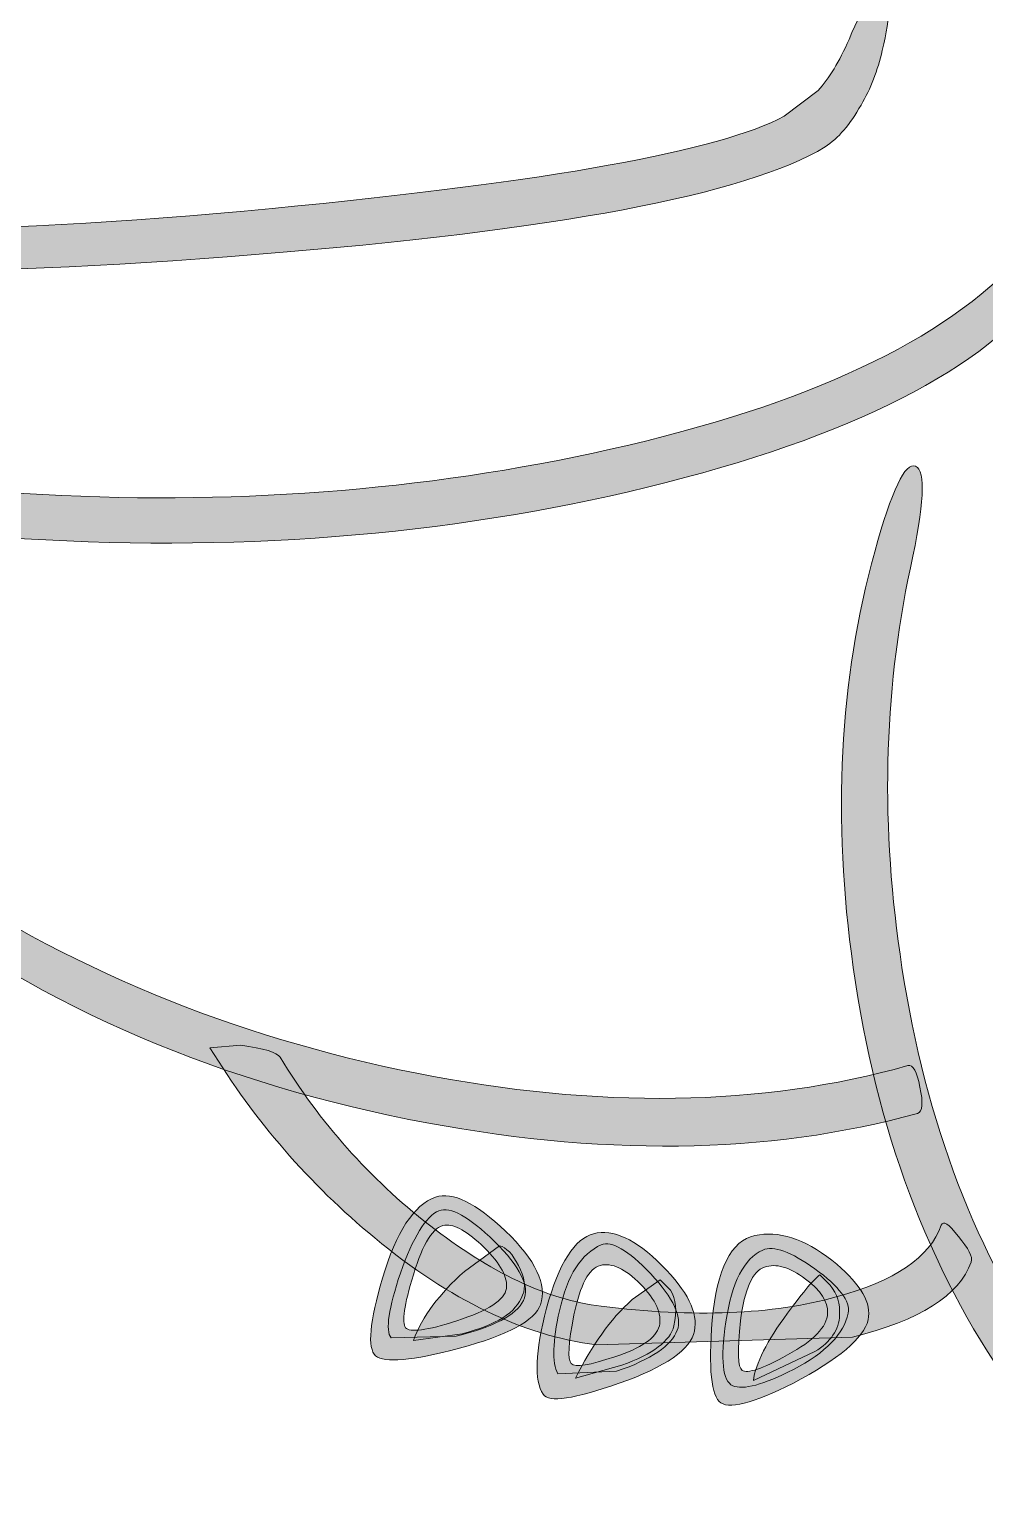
# Model space of a CAD drawing. Header units: millimetres. Extents: x 225 to 484, y 87 to 341.
# Drawn here: x 298.2 to 363.3, y 92.5 to 192.8 of the extents above; entities that cross this region are included whole.
import ezdxf

# ---------------------------------------------------------------- set-up
doc = ezdxf.new("R2010")
doc.units = ezdxf.units.MM
doc.header["$MEASUREMENT"] = 0
doc.layers.add('Layer 1', color=7, linetype='Continuous', lineweight=0)

msp = doc.modelspace()

# ---------------------------------------------------------------- hatches: boundary and pattern name
at = {"layer": 'Layer 1', "true_color": 0x0d131a, "transparency": 33554687}
h = msp.add_hatch(color=168, dxfattribs=at)
h.dxf.hatch_style = 2
edge = h.paths.add_edge_path()
edge.add_spline(control_points=[(246.32, 266.51), (249.34, 270.9), (251.17, 272.84), (251.79, 272.34), (252.45, 271.83), (251.27, 269.27), (248.24, 264.65), (240.9, 253.5), (235.56, 240.96), (232.22, 227.02), (229.23, 214.56), (228.55, 204.65), (230.18, 197.32), (231.74, 190.25), (239.62, 182.75), (253.83, 174.83), (268.62, 166.6), (283.28, 162.04), (297.81, 161.15), (311.71, 160.29), (325.04, 161.3), (337.82, 164.17), (351.26, 167.2), (360.59, 171.59), (365.84, 177.34), (367.62, 179.28), (368.77, 180.04), (369.27, 179.61), (369.74, 179.18), (369.33, 178), (368.05, 176.06), (364.09, 170.12), (355.27, 165.4), (341.61, 161.9), (327.94, 158.41), (313.36, 157.13), (297.86, 158.06), (283.38, 158.95), (268.37, 163.55), (252.84, 171.86), (237.19, 180.21), (228.49, 188.37), (226.75, 196.33), (225.15, 203.51), (225.93, 213.66), (229.08, 226.79), (232.69, 241.85), (238.43, 255.1), (246.32, 266.51), (246.32, 266.51), (246.32, 266.51), (246.32, 266.51)], knot_values=[0, 0, 0, 0, 1, 1, 1, 2, 2, 2, 3, 3, 3, 4, 4, 4, 5, 5, 5, 6, 6, 6, 7, 7, 7, 8, 8, 8, 9, 9, 9, 10, 10, 10, 11, 11, 11, 12, 12, 12, 13, 13, 13, 14, 14, 14, 15, 15, 15, 16, 16, 16, 17, 17, 17, 17], degree=3, periodic=0)
h = msp.add_hatch(color=168, dxfattribs=at)
h.dxf.hatch_style = 2
edge = h.paths.add_edge_path()
edge.add_spline(control_points=[(233.27, 199.06), (233.23, 201.2), (233.46, 202.36), (233.97, 202.56), (234.47, 202.71), (234.86, 201.63), (235.13, 199.3), (235.29, 198.01), (235.64, 196.93), (236.18, 196.03), (236.69, 195.18), (237.48, 194.35), (238.57, 193.53), (241.52, 191.39), (245.97, 189.03), (251.91, 186.42), (258.31, 183.63), (263.85, 181.74), (268.51, 180.77), (278.88, 178.68), (294.29, 178.62), (314.75, 180.6), (333.67, 182.42), (345.29, 184.52), (349.64, 186.89), (349.64, 186.89), (351.97, 188.64), (351.97, 188.64), (352.71, 189.45), (353.41, 190.62), (354.07, 192.13), (355.16, 194.69), (355.95, 195.82), (356.46, 195.51), (356.96, 195.2), (356.92, 193.82), (356.34, 191.37), (356.03, 190.02), (355.55, 188.77), (354.89, 187.65), (354.15, 186.33), (353.33, 185.38), (352.44, 184.79), (347.04, 181.53), (334.09, 179.09), (313.59, 177.45), (293.09, 175.78), (277.89, 175.96), (267.98, 177.98), (262.55, 179.07), (256.12, 181.38), (248.7, 184.91), (241.52, 188.33), (236.98, 191.16), (235.07, 193.41), (235.07, 193.41), (233.91, 195.34), (233.91, 195.34), (233.52, 196.31), (233.31, 197.55), (233.27, 199.06), (233.27, 199.06), (233.27, 199.06), (233.27, 199.06)], knot_values=[0, 0, 0, 0, 1, 1, 1, 2, 2, 2, 3, 3, 3, 4, 4, 4, 5, 5, 5, 6, 6, 6, 7, 7, 7, 8, 8, 8, 9, 9, 9, 10, 10, 10, 11, 11, 11, 12, 12, 12, 13, 13, 13, 14, 14, 14, 15, 15, 15, 16, 16, 16, 17, 17, 17, 18, 18, 18, 19, 19, 19, 20, 20, 20, 21, 21, 21, 21], degree=3, periodic=0)
h = msp.add_hatch(color=168, dxfattribs=at)
h.dxf.hatch_style = 2
edge = h.paths.add_edge_path()
edge.add_spline(control_points=[(404.05, 169.3), (401.6, 173.53), (400.82, 175.71), (401.72, 175.82), (402.57, 175.98), (404.12, 174.21), (406.38, 170.52), (412.78, 160.08), (415.46, 146.39), (414.41, 129.46), (413.99, 122), (412.76, 115.4), (410.74, 109.66), (408.65, 103.64), (405.99, 99.44), (402.76, 97.08), (398.3, 93.81), (391.66, 92.51), (382.84, 93.17), (373.84, 93.87), (367.89, 96.26), (365.02, 100.34), (359.47, 108.26), (355.91, 117.75), (354.36, 128.82), (352.92, 138.99), (353.41, 148.45), (355.82, 157.18), (356.98, 161.38), (357.91, 163.32), (358.61, 163.01), (359.31, 162.7), (359.2, 160.39), (358.26, 156.08), (356.4, 147.46), (356.21, 138.37), (357.68, 128.82), (359.31, 118.22), (362.77, 109.17), (368.05, 101.68), (370.38, 98.38), (375.16, 96.4), (382.38, 95.74), (389.87, 95.08), (395.85, 96.38), (400.32, 99.64), (406.88, 104.45), (410.41, 115.27), (410.92, 132.08), (411.38, 148.23), (409.09, 160.64), (404.05, 169.3), (404.05, 169.3), (404.05, 169.3), (404.05, 169.3)], knot_values=[0, 0, 0, 0, 1, 1, 1, 2, 2, 2, 3, 3, 3, 4, 4, 4, 5, 5, 5, 6, 6, 6, 7, 7, 7, 8, 8, 8, 9, 9, 9, 10, 10, 10, 11, 11, 11, 12, 12, 12, 13, 13, 13, 14, 14, 14, 15, 15, 15, 16, 16, 16, 17, 17, 17, 18, 18, 18, 18], degree=3, periodic=0)
h = msp.add_hatch(color=168, dxfattribs=at)
h.dxf.hatch_style = 2
edge = h.paths.add_edge_path()
edge.add_spline(control_points=[(288.08, 134.47), (284.97, 136.92), (283.61, 138.39), (284, 138.9), (284.43, 139.44), (286.58, 138.39), (290.47, 135.75), (300.68, 128.8), (312.06, 124.08), (324.6, 121.6), (336.95, 119.15), (348.11, 119.32), (358.09, 122.12), (358.44, 122.2), (358.71, 121.71), (358.9, 120.66), (359.14, 119.58), (359.08, 118.98), (358.73, 118.86), (348.56, 116.02), (337, 115.89), (324.07, 118.45), (310.13, 121.25), (298.14, 126.59), (288.08, 134.47), (288.08, 134.47), (288.08, 134.47), (288.08, 134.47)], knot_values=[0, 0, 0, 0, 1, 1, 1, 2, 2, 2, 3, 3, 3, 4, 4, 4, 5, 5, 5, 6, 6, 6, 7, 7, 7, 8, 8, 8, 9, 9, 9, 9], degree=3, periodic=0)
h = msp.add_hatch(color=168, dxfattribs=at)
h.dxf.hatch_style = 2
edge = h.paths.add_edge_path()
edge.add_spline(control_points=[(315.28, 122.7), (318, 118.24), (321.39, 114.41), (325.47, 111.23), (329.59, 108.01), (333.49, 106.16), (337.18, 105.7), (343.51, 104.92), (348.85, 105.13), (353.2, 106.34), (357.2, 107.42), (359.58, 109.05), (360.36, 111.23), (360.48, 111.58), (360.87, 111.33), (361.53, 110.47), (362.22, 109.66), (362.52, 109.07), (362.4, 108.72), (361.58, 106.43), (358.89, 104.72), (354.3, 103.6), (354.3, 103.6), (336.83, 103.07), (336.83, 103.07), (331.9, 103.7), (326.87, 106.12), (321.74, 110.36), (317.28, 114.04), (313.53, 118.37), (310.5, 123.34), (310.5, 123.34), (312.6, 123.52), (312.6, 123.52), (314.19, 123.29), (315.08, 123.01), (315.28, 122.7), (315.28, 122.7), (315.28, 122.7), (315.28, 122.7)], knot_values=[0, 0, 0, 0, 1, 1, 1, 2, 2, 2, 3, 3, 3, 4, 4, 4, 5, 5, 5, 6, 6, 6, 7, 7, 7, 8, 8, 8, 9, 9, 9, 10, 10, 10, 11, 11, 11, 12, 12, 12, 13, 13, 13, 13], degree=3, periodic=0)
h = msp.add_hatch(color=168, dxfattribs=at)
h.dxf.hatch_style = 2
edge = h.paths.add_edge_path()
edge.add_spline(control_points=[(330.71, 106.92), (330.83, 107.66), (330.33, 108.59), (329.2, 109.71), (328.07, 110.8), (327.18, 111.31), (326.52, 111.23), (325.74, 111.15), (325.03, 110.03), (324.37, 107.85), (323.74, 105.79), (323.57, 104.59), (323.84, 104.24), (324.11, 103.89), (325.28, 104.05), (327.34, 104.71), (329.47, 105.4), (330.6, 106.14), (330.71, 106.92), (330.71, 106.92), (330.71, 106.92), (330.71, 106.92)], knot_values=[0, 0, 0, 0, 1, 1, 1, 2, 2, 2, 3, 3, 3, 4, 4, 4, 5, 5, 5, 6, 6, 6, 7, 7, 7, 7], degree=3, periodic=0)
edge = h.paths.add_edge_path()
edge.add_spline(control_points=[(330.66, 110.82), (332.71, 108.84), (333.51, 107.17), (333.04, 105.81), (332.66, 104.72), (330.81, 103.73), (327.51, 102.84), (324.29, 101.99), (322.38, 101.81), (321.8, 102.32), (321.22, 102.86), (321.38, 104.63), (322.27, 107.62), (323.2, 110.76), (324.4, 112.61), (325.88, 113.15), (327.04, 113.54), (328.64, 112.76), (330.66, 110.82), (330.66, 110.82), (330.66, 110.82), (330.66, 110.82)], knot_values=[0, 0, 0, 0, 1, 1, 1, 2, 2, 2, 3, 3, 3, 4, 4, 4, 5, 5, 5, 6, 6, 6, 7, 7, 7, 7], degree=3, periodic=0)
edge.add_line((330.66, 110.82), (330.66, 110.82))
h = msp.add_hatch(color=168, dxfattribs=at)
h.dxf.hatch_style = 2
edge = h.paths.add_edge_path()
edge.add_spline(control_points=[(338.11, 102.26), (339.9, 102.84), (340.91, 103.54), (341.14, 104.36), (341.33, 105.17), (340.91, 106.12), (339.86, 107.21), (338.81, 108.26), (337.9, 108.69), (337.12, 108.49), (336.34, 108.3), (335.74, 107.17), (335.32, 105.11), (334.93, 103.17), (334.87, 102.06), (335.14, 101.79), (335.41, 101.52), (336.4, 101.68), (338.11, 102.26), (338.11, 102.26), (338.11, 102.26), (338.11, 102.26)], knot_values=[0, 0, 0, 0, 1, 1, 1, 2, 2, 2, 3, 3, 3, 4, 4, 4, 5, 5, 5, 6, 6, 6, 7, 7, 7, 7], degree=3, periodic=0)
edge = h.paths.add_edge_path()
edge.add_spline(control_points=[(336.66, 110.65), (337.98, 111), (339.53, 110.28), (341.31, 108.49), (343.06, 106.74), (343.8, 105.25), (343.53, 104.01), (343.3, 102.76), (341.59, 101.58), (338.4, 100.45), (335.33, 99.37), (333.61, 99.11), (333.22, 99.7), (332.6, 100.63), (332.67, 102.59), (333.45, 105.58), (334.31, 108.65), (335.37, 110.34), (336.66, 110.65), (336.66, 110.65), (336.66, 110.65), (336.66, 110.65)], knot_values=[0, 0, 0, 0, 1, 1, 1, 2, 2, 2, 3, 3, 3, 4, 4, 4, 5, 5, 5, 6, 6, 6, 7, 7, 7, 7], degree=3, periodic=0)
edge.add_line((336.66, 110.65), (336.66, 110.65))
h = msp.add_hatch(color=168, dxfattribs=at)
h.dxf.hatch_style = 2
edge = h.paths.add_edge_path()
edge.add_spline(control_points=[(349.88, 102.38), (351.66, 103.35), (352.58, 104.3), (352.61, 105.23), (352.65, 106.01), (352.15, 106.78), (351.1, 107.56), (350.01, 108.37), (349.08, 108.65), (348.3, 108.37), (347.49, 108.1), (346.95, 106.88), (346.67, 104.71), (346.44, 102.65), (346.48, 101.52), (346.79, 101.33), (347.14, 101.09), (348.17, 101.44), (349.88, 102.38), (349.88, 102.38), (349.88, 102.38), (349.88, 102.38)], knot_values=[0, 0, 0, 0, 1, 1, 1, 2, 2, 2, 3, 3, 3, 4, 4, 4, 5, 5, 5, 6, 6, 6, 7, 7, 7, 7], degree=3, periodic=0)
edge = h.paths.add_edge_path()
edge.add_spline(control_points=[(347.66, 110.53), (349.26, 110.88), (351, 110.32), (352.91, 108.84), (354.69, 107.4), (355.53, 106.12), (355.41, 105), (355.29, 103.79), (353.76, 102.38), (350.81, 100.74), (347.9, 99.19), (346.07, 98.65), (345.33, 99.11), (344.67, 99.58), (344.48, 101.46), (344.75, 104.76), (345.06, 108.26), (346.03, 110.18), (347.66, 110.53), (347.66, 110.53), (347.66, 110.53), (347.66, 110.53)], knot_values=[0, 0, 0, 0, 1, 1, 1, 2, 2, 2, 3, 3, 3, 4, 4, 4, 5, 5, 5, 6, 6, 6, 7, 7, 7, 7], degree=3, periodic=0)
edge.add_line((347.66, 110.53), (347.66, 110.53))
at = {"layer": 'Layer 1', "true_color": 0xdbdcdc, "transparency": 33554687}
h = msp.add_hatch(color=254, dxfattribs=at)
h.dxf.hatch_style = 2
edge = h.paths.add_edge_path()
edge.add_spline(control_points=[(330.25, 109.83), (330.71, 109.71), (331.14, 109.27), (331.53, 108.49), (331.96, 107.68), (332.05, 107), (331.82, 106.45), (331.39, 105.29), (330.02, 104.41), (327.69, 103.83), (327.69, 103.83), (324.37, 103.37), (324.37, 103.37), (324.99, 105), (326.15, 106.57), (327.86, 108.08), (327.86, 108.08), (330.25, 109.83), (330.25, 109.83), (330.25, 109.83), (330.25, 109.83), (330.25, 109.83)], knot_values=[0, 0, 0, 0, 1, 1, 1, 2, 2, 2, 3, 3, 3, 4, 4, 4, 5, 5, 5, 6, 6, 6, 7, 7, 7, 7], degree=3, periodic=0)
h = msp.add_hatch(color=254, dxfattribs=at)
h.dxf.hatch_style = 2
edge = h.paths.add_edge_path()
edge.add_spline(control_points=[(341.2, 107.5), (341.2, 107.5), (341.9, 106.8), (341.9, 106.8), (342.29, 106.18), (342.36, 105.37), (342.13, 104.36), (341.9, 103.35), (340.71, 102.45), (338.58, 101.68), (338.58, 101.68), (335.43, 100.8), (335.43, 100.8), (336.52, 103.02), (337.8, 104.8), (339.28, 106.16), (339.28, 106.16), (341.2, 107.5), (341.2, 107.5), (341.2, 107.5), (341.2, 107.5), (341.2, 107.5)], knot_values=[0, 0, 0, 0, 1, 1, 1, 2, 2, 2, 3, 3, 3, 4, 4, 4, 5, 5, 5, 6, 6, 6, 7, 7, 7, 7], degree=3, periodic=0)
h = msp.add_hatch(color=254, dxfattribs=at)
h.dxf.hatch_style = 2
edge = h.paths.add_edge_path()
edge.add_spline(control_points=[(352.09, 107.85), (352.09, 107.85), (352.79, 107.15), (352.79, 107.15), (353.26, 106.53), (353.47, 105.85), (353.43, 105.11), (353.39, 104.1), (352.83, 103.27), (351.74, 102.61), (351.74, 102.61), (347.55, 100.63), (347.55, 100.63), (347.7, 101.79), (348.48, 103.33), (349.88, 105.23), (351, 106.74), (351.74, 107.62), (352.09, 107.85), (352.09, 107.85), (352.09, 107.85), (352.09, 107.85)], knot_values=[0, 0, 0, 0, 1, 1, 1, 2, 2, 2, 3, 3, 3, 4, 4, 4, 5, 5, 5, 6, 6, 6, 7, 7, 7, 7], degree=3, periodic=0)

# ---------------------------------------------------------------- linework, layer by layer
at = {"layer": 'Layer 1', "color": 18, "lineweight": 0, "true_color": 0x000000}
for points, knots in [([(246.32, 266.51), (249.34, 270.9), (251.17, 272.84), (251.79, 272.34), (252.45, 271.83), (251.27, 269.27), (248.24, 264.65), (240.9, 253.5), (235.56, 240.96), (232.22, 227.02), (229.23, 214.56), (228.55, 204.65), (230.18, 197.32), (231.74, 190.25), (239.62, 182.75), (253.83, 174.83), (268.62, 166.6), (283.28, 162.04), (297.81, 161.15), (311.71, 160.29), (325.04, 161.3), (337.82, 164.17), (351.26, 167.2), (360.59, 171.59), (365.84, 177.34), (367.62, 179.28), (368.77, 180.04), (369.27, 179.61), (369.74, 179.18), (369.33, 178), (368.05, 176.06), (364.09, 170.12), (355.27, 165.4), (341.61, 161.9), (327.94, 158.41), (313.36, 157.13), (297.86, 158.06), (283.38, 158.95), (268.37, 163.55), (252.84, 171.86), (237.19, 180.21), (228.49, 188.37), (226.75, 196.33), (225.15, 203.51), (225.93, 213.66), (229.08, 226.79), (232.69, 241.85), (238.43, 255.1), (246.32, 266.51)], [0, 0, 0, 0, 1, 1, 1, 2, 2, 2, 3, 3, 3, 4, 4, 4, 5, 5, 5, 6, 6, 6, 7, 7, 7, 8, 8, 8, 9, 9, 9, 10, 10, 10, 11, 11, 11, 12, 12, 12, 13, 13, 13, 14, 14, 14, 15, 15, 15, 16, 16, 16, 16]), ([(233.27, 199.06), (233.23, 201.2), (233.46, 202.36), (233.97, 202.56), (234.47, 202.71), (234.86, 201.63), (235.13, 199.3), (235.29, 198.01), (235.64, 196.93), (236.18, 196.03), (236.69, 195.18), (237.48, 194.35), (238.57, 193.53), (241.52, 191.39), (245.97, 189.03), (251.91, 186.42), (258.31, 183.63), (263.85, 181.74), (268.51, 180.77), (278.88, 178.68), (294.29, 178.62), (314.75, 180.6), (333.67, 182.42), (345.29, 184.52), (349.64, 186.89), (349.64, 186.89), (351.97, 188.64), (351.97, 188.64), (352.71, 189.45), (353.41, 190.62), (354.07, 192.13), (355.16, 194.69), (355.95, 195.82), (356.46, 195.51), (356.96, 195.2), (356.92, 193.82), (356.34, 191.37), (356.03, 190.02), (355.55, 188.77), (354.89, 187.65), (354.15, 186.33), (353.33, 185.38), (352.44, 184.79), (347.04, 181.53), (334.09, 179.09), (313.59, 177.45), (293.09, 175.78), (277.89, 175.96), (267.98, 177.98), (262.55, 179.07), (256.12, 181.38), (248.7, 184.91), (241.52, 188.33), (236.98, 191.16), (235.07, 193.41), (235.07, 193.41), (233.91, 195.34), (233.91, 195.34), (233.52, 196.31), (233.31, 197.55), (233.27, 199.06)], [0, 0, 0, 0, 1, 1, 1, 2, 2, 2, 3, 3, 3, 4, 4, 4, 5, 5, 5, 6, 6, 6, 7, 7, 7, 8, 8, 8, 9, 9, 9, 10, 10, 10, 11, 11, 11, 12, 12, 12, 13, 13, 13, 14, 14, 14, 15, 15, 15, 16, 16, 16, 17, 17, 17, 18, 18, 18, 19, 19, 19, 20, 20, 20, 20]), ([(404.05, 169.3), (401.6, 173.53), (400.82, 175.71), (401.72, 175.82), (402.57, 175.98), (404.12, 174.21), (406.38, 170.52), (412.78, 160.08), (415.46, 146.39), (414.41, 129.46), (413.99, 122), (412.76, 115.4), (410.74, 109.66), (408.65, 103.64), (405.99, 99.44), (402.76, 97.08), (398.3, 93.81), (391.66, 92.51), (382.84, 93.17), (373.84, 93.87), (367.89, 96.26), (365.02, 100.34), (359.47, 108.26), (355.91, 117.75), (354.36, 128.82), (352.92, 138.99), (353.41, 148.45), (355.82, 157.18), (356.98, 161.38), (357.91, 163.32), (358.61, 163.01), (359.31, 162.7), (359.2, 160.39), (358.26, 156.08), (356.4, 147.46), (356.21, 138.37), (357.68, 128.82), (359.31, 118.22), (362.77, 109.17), (368.05, 101.68), (370.38, 98.38), (375.16, 96.4), (382.38, 95.74), (389.87, 95.08), (395.85, 96.38), (400.32, 99.64), (406.88, 104.45), (410.41, 115.27), (410.92, 132.08), (411.38, 148.23), (409.09, 160.64), (404.05, 169.3)], [0, 0, 0, 0, 1, 1, 1, 2, 2, 2, 3, 3, 3, 4, 4, 4, 5, 5, 5, 6, 6, 6, 7, 7, 7, 8, 8, 8, 9, 9, 9, 10, 10, 10, 11, 11, 11, 12, 12, 12, 13, 13, 13, 14, 14, 14, 15, 15, 15, 16, 16, 16, 17, 17, 17, 17]), ([(288.08, 134.47), (284.97, 136.92), (283.61, 138.39), (284, 138.9), (284.43, 139.44), (286.58, 138.39), (290.47, 135.75), (300.68, 128.8), (312.06, 124.08), (324.6, 121.6), (336.95, 119.15), (348.11, 119.32), (358.09, 122.12), (358.44, 122.2), (358.71, 121.71), (358.9, 120.66), (359.14, 119.58), (359.08, 118.98), (358.73, 118.86), (348.56, 116.02), (337, 115.89), (324.07, 118.45), (310.13, 121.25), (298.14, 126.59), (288.08, 134.47)], [0, 0, 0, 0, 1, 1, 1, 2, 2, 2, 3, 3, 3, 4, 4, 4, 5, 5, 5, 6, 6, 6, 7, 7, 7, 8, 8, 8, 8]), ([(315.28, 122.7), (318, 118.24), (321.39, 114.41), (325.47, 111.23), (329.59, 108.01), (333.49, 106.16), (337.18, 105.7), (343.51, 104.92), (348.85, 105.13), (353.2, 106.34), (357.2, 107.42), (359.58, 109.05), (360.36, 111.23), (360.48, 111.58), (360.87, 111.33), (361.53, 110.47), (362.22, 109.66), (362.52, 109.07), (362.4, 108.72), (361.58, 106.43), (358.89, 104.72), (354.3, 103.6), (354.3, 103.6), (336.83, 103.07), (336.83, 103.07), (331.9, 103.7), (326.87, 106.12), (321.74, 110.36), (317.28, 114.04), (313.53, 118.37), (310.5, 123.34), (310.5, 123.34), (312.6, 123.52), (312.6, 123.52), (314.19, 123.29), (315.08, 123.01), (315.28, 122.7)], [0, 0, 0, 0, 1, 1, 1, 2, 2, 2, 3, 3, 3, 4, 4, 4, 5, 5, 5, 6, 6, 6, 7, 7, 7, 8, 8, 8, 9, 9, 9, 10, 10, 10, 11, 11, 11, 12, 12, 12, 12]), ([(330.66, 110.82), (332.71, 108.84), (333.51, 107.17), (333.04, 105.81), (332.66, 104.72), (330.81, 103.73), (327.51, 102.84), (324.29, 101.99), (322.38, 101.81), (321.8, 102.32), (321.22, 102.86), (321.38, 104.63), (322.27, 107.62), (323.2, 110.76), (324.4, 112.61), (325.88, 113.15), (327.04, 113.54), (328.64, 112.76), (330.66, 110.82)], [0, 0, 0, 0, 1, 1, 1, 2, 2, 2, 3, 3, 3, 4, 4, 4, 5, 5, 5, 6, 6, 6, 6]), ([(331.88, 106.1), (331.37, 105.09), (329.84, 104.28), (327.28, 103.66), (327.28, 103.66), (322.85, 103.54), (322.85, 103.54), (322.46, 104.08), (322.68, 105.56), (323.49, 107.97), (324.35, 110.41), (325.22, 111.83), (326.11, 112.22), (326.89, 112.53), (328.15, 111.83), (329.9, 110.12), (331.68, 108.37), (332.34, 107.04), (331.88, 106.1)], [0, 0, 0, 0, 1, 1, 1, 2, 2, 2, 3, 3, 3, 4, 4, 4, 5, 5, 5, 6, 6, 6, 6]), ([(330.71, 106.92), (330.83, 107.66), (330.33, 108.59), (329.2, 109.71), (328.07, 110.8), (327.18, 111.31), (326.52, 111.23), (325.74, 111.15), (325.03, 110.03), (324.37, 107.85), (323.74, 105.79), (323.57, 104.59), (323.84, 104.24), (324.11, 103.89), (325.28, 104.05), (327.34, 104.71), (329.47, 105.4), (330.6, 106.14), (330.71, 106.92)], [0, 0, 0, 0, 1, 1, 1, 2, 2, 2, 3, 3, 3, 4, 4, 4, 5, 5, 5, 6, 6, 6, 6]), ([(336.66, 110.65), (337.98, 111), (339.53, 110.28), (341.31, 108.49), (343.06, 106.74), (343.8, 105.25), (343.53, 104.01), (343.3, 102.76), (341.59, 101.58), (338.4, 100.45), (335.33, 99.37), (333.61, 99.11), (333.22, 99.7), (332.6, 100.63), (332.67, 102.59), (333.45, 105.58), (334.31, 108.65), (335.37, 110.34), (336.66, 110.65)], [0, 0, 0, 0, 1, 1, 1, 2, 2, 2, 3, 3, 3, 4, 4, 4, 5, 5, 5, 6, 6, 6, 6]), ([(347.66, 110.53), (349.26, 110.88), (351, 110.32), (352.91, 108.84), (354.69, 107.4), (355.53, 106.12), (355.41, 105), (355.29, 103.79), (353.76, 102.38), (350.81, 100.74), (347.9, 99.19), (346.07, 98.65), (345.33, 99.11), (344.67, 99.58), (344.48, 101.46), (344.75, 104.76), (345.06, 108.26), (346.03, 110.18), (347.66, 110.53)], [0, 0, 0, 0, 1, 1, 1, 2, 2, 2, 3, 3, 3, 4, 4, 4, 5, 5, 5, 6, 6, 6, 6]), ([(330.25, 109.83), (330.71, 109.71), (331.14, 109.27), (331.53, 108.49), (331.96, 107.68), (332.05, 107), (331.82, 106.45), (331.39, 105.29), (330.02, 104.41), (327.69, 103.83), (327.69, 103.83), (324.37, 103.37), (324.37, 103.37), (324.99, 105), (326.15, 106.57), (327.86, 108.08), (327.86, 108.08), (330.25, 109.83), (330.25, 109.83)], [0, 0, 0, 0, 1, 1, 1, 2, 2, 2, 3, 3, 3, 4, 4, 4, 5, 5, 5, 6, 6, 6, 6]), ([(338.23, 101.27), (338.23, 101.27), (334.21, 101.09), (334.21, 101.09), (333.82, 101.87), (333.86, 103.31), (334.33, 105.4), (334.87, 107.81), (335.82, 109.31), (337.18, 109.89), (337.88, 110.2), (339, 109.54), (340.56, 107.91), (342.11, 106.24), (342.71, 104.96), (342.36, 104.06), (341.97, 103.02), (340.6, 102.08), (338.23, 101.27)], [0, 0, 0, 0, 1, 1, 1, 2, 2, 2, 3, 3, 3, 4, 4, 4, 5, 5, 5, 6, 6, 6, 6]), ([(354.01, 105.23), (353.74, 103.83), (352.5, 102.55), (350.28, 101.39), (348.23, 100.34), (346.85, 99.97), (346.15, 100.28), (345.45, 100.59), (345.29, 102.05), (345.68, 104.65), (346.07, 107.33), (346.91, 108.96), (348.19, 109.54), (348.93, 109.85), (350.11, 109.42), (351.74, 108.26), (353.41, 107.05), (354.17, 106.04), (354.01, 105.23)], [0, 0, 0, 0, 1, 1, 1, 2, 2, 2, 3, 3, 3, 4, 4, 4, 5, 5, 5, 6, 6, 6, 6]), ([(338.11, 102.26), (339.9, 102.84), (340.91, 103.54), (341.14, 104.36), (341.33, 105.17), (340.91, 106.12), (339.86, 107.21), (338.81, 108.26), (337.9, 108.69), (337.12, 108.49), (336.34, 108.3), (335.74, 107.17), (335.32, 105.11), (334.93, 103.17), (334.87, 102.06), (335.14, 101.79), (335.41, 101.52), (336.4, 101.68), (338.11, 102.26)], [0, 0, 0, 0, 1, 1, 1, 2, 2, 2, 3, 3, 3, 4, 4, 4, 5, 5, 5, 6, 6, 6, 6]), ([(349.88, 102.38), (351.66, 103.35), (352.58, 104.3), (352.61, 105.23), (352.65, 106.01), (352.15, 106.78), (351.1, 107.56), (350.01, 108.37), (349.08, 108.65), (348.3, 108.37), (347.49, 108.1), (346.95, 106.88), (346.67, 104.71), (346.44, 102.65), (346.48, 101.52), (346.79, 101.33), (347.14, 101.09), (348.17, 101.44), (349.88, 102.38)], [0, 0, 0, 0, 1, 1, 1, 2, 2, 2, 3, 3, 3, 4, 4, 4, 5, 5, 5, 6, 6, 6, 6]), ([(341.2, 107.5), (341.2, 107.5), (341.9, 106.8), (341.9, 106.8), (342.29, 106.18), (342.36, 105.37), (342.13, 104.36), (341.9, 103.35), (340.71, 102.45), (338.58, 101.68), (338.58, 101.68), (335.43, 100.8), (335.43, 100.8), (336.52, 103.02), (337.8, 104.8), (339.28, 106.16), (339.28, 106.16), (341.2, 107.5), (341.2, 107.5)], [0, 0, 0, 0, 1, 1, 1, 2, 2, 2, 3, 3, 3, 4, 4, 4, 5, 5, 5, 6, 6, 6, 6]), ([(352.09, 107.85), (352.09, 107.85), (352.79, 107.15), (352.79, 107.15), (353.26, 106.53), (353.47, 105.85), (353.43, 105.11), (353.39, 104.1), (352.83, 103.27), (351.74, 102.61), (351.74, 102.61), (347.55, 100.63), (347.55, 100.63), (347.7, 101.79), (348.48, 103.33), (349.88, 105.23), (351, 106.74), (351.74, 107.62), (352.09, 107.85)], [0, 0, 0, 0, 1, 1, 1, 2, 2, 2, 3, 3, 3, 4, 4, 4, 5, 5, 5, 6, 6, 6, 6])]:
    msp.add_open_spline(points, degree=3, knots=knots, dxfattribs=at)
at = {"layer": 'Layer 1'}
for points, knots in [([(246.32, 266.51), (249.34, 270.9), (251.17, 272.84), (251.79, 272.34), (252.45, 271.83), (251.27, 269.27), (248.24, 264.65), (240.9, 253.5), (235.56, 240.96), (232.22, 227.02), (229.23, 214.56), (228.55, 204.65), (230.18, 197.32), (231.74, 190.25), (239.62, 182.75), (253.83, 174.83), (268.62, 166.6), (283.28, 162.04), (297.81, 161.15), (311.71, 160.29), (325.04, 161.3), (337.82, 164.17), (351.26, 167.2), (360.59, 171.59), (365.84, 177.34), (367.62, 179.28), (368.77, 180.04), (369.27, 179.61), (369.74, 179.18), (369.33, 178), (368.05, 176.06), (364.09, 170.12), (355.27, 165.4), (341.61, 161.9), (327.94, 158.41), (313.36, 157.13), (297.86, 158.06), (283.38, 158.95), (268.37, 163.55), (252.84, 171.86), (237.19, 180.21), (228.49, 188.37), (226.75, 196.33), (225.15, 203.51), (225.93, 213.66), (229.08, 226.79), (232.69, 241.85), (238.43, 255.1), (246.32, 266.51), (246.32, 266.51), (246.32, 266.51), (246.32, 266.51)], [0, 0, 0, 0, 1, 1, 1, 2, 2, 2, 3, 3, 3, 4, 4, 4, 5, 5, 5, 6, 6, 6, 7, 7, 7, 8, 8, 8, 9, 9, 9, 10, 10, 10, 11, 11, 11, 12, 12, 12, 13, 13, 13, 14, 14, 14, 15, 15, 15, 16, 16, 16, 17, 17, 17, 17]), ([(233.27, 199.06), (233.23, 201.2), (233.46, 202.36), (233.97, 202.56), (234.47, 202.71), (234.86, 201.63), (235.13, 199.3), (235.29, 198.01), (235.64, 196.93), (236.18, 196.03), (236.69, 195.18), (237.48, 194.35), (238.57, 193.53), (241.52, 191.39), (245.97, 189.03), (251.91, 186.42), (258.31, 183.63), (263.85, 181.74), (268.51, 180.77), (278.88, 178.68), (294.29, 178.62), (314.75, 180.6), (333.67, 182.42), (345.29, 184.52), (349.64, 186.89), (349.64, 186.89), (351.97, 188.64), (351.97, 188.64), (352.71, 189.45), (353.41, 190.62), (354.07, 192.13), (355.16, 194.69), (355.95, 195.82), (356.46, 195.51), (356.96, 195.2), (356.92, 193.82), (356.34, 191.37), (356.03, 190.02), (355.55, 188.77), (354.89, 187.65), (354.15, 186.33), (353.33, 185.38), (352.44, 184.79), (347.04, 181.53), (334.09, 179.09), (313.59, 177.45), (293.09, 175.78), (277.89, 175.96), (267.98, 177.98), (262.55, 179.07), (256.12, 181.38), (248.7, 184.91), (241.52, 188.33), (236.98, 191.16), (235.07, 193.41), (235.07, 193.41), (233.91, 195.34), (233.91, 195.34), (233.52, 196.31), (233.31, 197.55), (233.27, 199.06), (233.27, 199.06), (233.27, 199.06), (233.27, 199.06)], [0, 0, 0, 0, 1, 1, 1, 2, 2, 2, 3, 3, 3, 4, 4, 4, 5, 5, 5, 6, 6, 6, 7, 7, 7, 8, 8, 8, 9, 9, 9, 10, 10, 10, 11, 11, 11, 12, 12, 12, 13, 13, 13, 14, 14, 14, 15, 15, 15, 16, 16, 16, 17, 17, 17, 18, 18, 18, 19, 19, 19, 20, 20, 20, 21, 21, 21, 21]), ([(404.05, 169.3), (401.6, 173.53), (400.82, 175.71), (401.72, 175.82), (402.57, 175.98), (404.12, 174.21), (406.38, 170.52), (412.78, 160.08), (415.46, 146.39), (414.41, 129.46), (413.99, 122), (412.76, 115.4), (410.74, 109.66), (408.65, 103.64), (405.99, 99.44), (402.76, 97.08), (398.3, 93.81), (391.66, 92.51), (382.84, 93.17), (373.84, 93.87), (367.89, 96.26), (365.02, 100.34), (359.47, 108.26), (355.91, 117.75), (354.36, 128.82), (352.92, 138.99), (353.41, 148.45), (355.82, 157.18), (356.98, 161.38), (357.91, 163.32), (358.61, 163.01), (359.31, 162.7), (359.2, 160.39), (358.26, 156.08), (356.4, 147.46), (356.21, 138.37), (357.68, 128.82), (359.31, 118.22), (362.77, 109.17), (368.05, 101.68), (370.38, 98.38), (375.16, 96.4), (382.38, 95.74), (389.87, 95.08), (395.85, 96.38), (400.32, 99.64), (406.88, 104.45), (410.41, 115.27), (410.92, 132.08), (411.38, 148.23), (409.09, 160.64), (404.05, 169.3), (404.05, 169.3), (404.05, 169.3), (404.05, 169.3)], [0, 0, 0, 0, 1, 1, 1, 2, 2, 2, 3, 3, 3, 4, 4, 4, 5, 5, 5, 6, 6, 6, 7, 7, 7, 8, 8, 8, 9, 9, 9, 10, 10, 10, 11, 11, 11, 12, 12, 12, 13, 13, 13, 14, 14, 14, 15, 15, 15, 16, 16, 16, 17, 17, 17, 18, 18, 18, 18]), ([(288.08, 134.47), (284.97, 136.92), (283.61, 138.39), (284, 138.9), (284.43, 139.44), (286.58, 138.39), (290.47, 135.75), (300.68, 128.8), (312.06, 124.08), (324.6, 121.6), (336.95, 119.15), (348.11, 119.32), (358.09, 122.12), (358.44, 122.2), (358.71, 121.71), (358.9, 120.66), (359.14, 119.58), (359.08, 118.98), (358.73, 118.86), (348.56, 116.02), (337, 115.89), (324.07, 118.45), (310.13, 121.25), (298.14, 126.59), (288.08, 134.47), (288.08, 134.47), (288.08, 134.47), (288.08, 134.47)], [0, 0, 0, 0, 1, 1, 1, 2, 2, 2, 3, 3, 3, 4, 4, 4, 5, 5, 5, 6, 6, 6, 7, 7, 7, 8, 8, 8, 9, 9, 9, 9]), ([(315.28, 122.7), (318, 118.24), (321.39, 114.41), (325.47, 111.23), (329.59, 108.01), (333.49, 106.16), (337.18, 105.7), (343.51, 104.92), (348.85, 105.13), (353.2, 106.34), (357.2, 107.42), (359.58, 109.05), (360.36, 111.23), (360.48, 111.58), (360.87, 111.33), (361.53, 110.47), (362.22, 109.66), (362.52, 109.07), (362.4, 108.72), (361.58, 106.43), (358.89, 104.72), (354.3, 103.6), (354.3, 103.6), (336.83, 103.07), (336.83, 103.07), (331.9, 103.7), (326.87, 106.12), (321.74, 110.36), (317.28, 114.04), (313.53, 118.37), (310.5, 123.34), (310.5, 123.34), (312.6, 123.52), (312.6, 123.52), (314.19, 123.29), (315.08, 123.01), (315.28, 122.7), (315.28, 122.7), (315.28, 122.7), (315.28, 122.7)], [0, 0, 0, 0, 1, 1, 1, 2, 2, 2, 3, 3, 3, 4, 4, 4, 5, 5, 5, 6, 6, 6, 7, 7, 7, 8, 8, 8, 9, 9, 9, 10, 10, 10, 11, 11, 11, 12, 12, 12, 13, 13, 13, 13]), ([(330.66, 110.82), (332.71, 108.84), (333.51, 107.17), (333.04, 105.81), (332.66, 104.72), (330.81, 103.73), (327.51, 102.84), (324.29, 101.99), (322.38, 101.81), (321.8, 102.32), (321.22, 102.86), (321.38, 104.63), (322.27, 107.62), (323.2, 110.76), (324.4, 112.61), (325.88, 113.15), (327.04, 113.54), (328.64, 112.76), (330.66, 110.82), (330.66, 110.82), (330.66, 110.82), (330.66, 110.82)], [0, 0, 0, 0, 1, 1, 1, 2, 2, 2, 3, 3, 3, 4, 4, 4, 5, 5, 5, 6, 6, 6, 7, 7, 7, 7]), ([(330.71, 106.92), (330.83, 107.66), (330.33, 108.59), (329.2, 109.71), (328.07, 110.8), (327.18, 111.31), (326.52, 111.23), (325.74, 111.15), (325.03, 110.03), (324.37, 107.85), (323.74, 105.79), (323.57, 104.59), (323.84, 104.24), (324.11, 103.89), (325.28, 104.05), (327.34, 104.71), (329.47, 105.4), (330.6, 106.14), (330.71, 106.92), (330.71, 106.92), (330.71, 106.92), (330.71, 106.92)], [0, 0, 0, 0, 1, 1, 1, 2, 2, 2, 3, 3, 3, 4, 4, 4, 5, 5, 5, 6, 6, 6, 7, 7, 7, 7]), ([(336.66, 110.65), (337.98, 111), (339.53, 110.28), (341.31, 108.49), (343.06, 106.74), (343.8, 105.25), (343.53, 104.01), (343.3, 102.76), (341.59, 101.58), (338.4, 100.45), (335.33, 99.37), (333.61, 99.11), (333.22, 99.7), (332.6, 100.63), (332.67, 102.59), (333.45, 105.58), (334.31, 108.65), (335.37, 110.34), (336.66, 110.65), (336.66, 110.65), (336.66, 110.65), (336.66, 110.65)], [0, 0, 0, 0, 1, 1, 1, 2, 2, 2, 3, 3, 3, 4, 4, 4, 5, 5, 5, 6, 6, 6, 7, 7, 7, 7]), ([(347.66, 110.53), (349.26, 110.88), (351, 110.32), (352.91, 108.84), (354.69, 107.4), (355.53, 106.12), (355.41, 105), (355.29, 103.79), (353.76, 102.38), (350.81, 100.74), (347.9, 99.19), (346.07, 98.65), (345.33, 99.11), (344.67, 99.58), (344.48, 101.46), (344.75, 104.76), (345.06, 108.26), (346.03, 110.18), (347.66, 110.53), (347.66, 110.53), (347.66, 110.53), (347.66, 110.53)], [0, 0, 0, 0, 1, 1, 1, 2, 2, 2, 3, 3, 3, 4, 4, 4, 5, 5, 5, 6, 6, 6, 7, 7, 7, 7]), ([(330.25, 109.83), (330.71, 109.71), (331.14, 109.27), (331.53, 108.49), (331.96, 107.68), (332.05, 107), (331.82, 106.45), (331.39, 105.29), (330.02, 104.41), (327.69, 103.83), (327.69, 103.83), (324.37, 103.37), (324.37, 103.37), (324.99, 105), (326.15, 106.57), (327.86, 108.08), (327.86, 108.08), (330.25, 109.83), (330.25, 109.83), (330.25, 109.83), (330.25, 109.83), (330.25, 109.83)], [0, 0, 0, 0, 1, 1, 1, 2, 2, 2, 3, 3, 3, 4, 4, 4, 5, 5, 5, 6, 6, 6, 7, 7, 7, 7]), ([(338.11, 102.26), (339.9, 102.84), (340.91, 103.54), (341.14, 104.36), (341.33, 105.17), (340.91, 106.12), (339.86, 107.21), (338.81, 108.26), (337.9, 108.69), (337.12, 108.49), (336.34, 108.3), (335.74, 107.17), (335.32, 105.11), (334.93, 103.17), (334.87, 102.06), (335.14, 101.79), (335.41, 101.52), (336.4, 101.68), (338.11, 102.26), (338.11, 102.26), (338.11, 102.26), (338.11, 102.26)], [0, 0, 0, 0, 1, 1, 1, 2, 2, 2, 3, 3, 3, 4, 4, 4, 5, 5, 5, 6, 6, 6, 7, 7, 7, 7]), ([(349.88, 102.38), (351.66, 103.35), (352.58, 104.3), (352.61, 105.23), (352.65, 106.01), (352.15, 106.78), (351.1, 107.56), (350.01, 108.37), (349.08, 108.65), (348.3, 108.37), (347.49, 108.1), (346.95, 106.88), (346.67, 104.71), (346.44, 102.65), (346.48, 101.52), (346.79, 101.33), (347.14, 101.09), (348.17, 101.44), (349.88, 102.38), (349.88, 102.38), (349.88, 102.38), (349.88, 102.38)], [0, 0, 0, 0, 1, 1, 1, 2, 2, 2, 3, 3, 3, 4, 4, 4, 5, 5, 5, 6, 6, 6, 7, 7, 7, 7]), ([(341.2, 107.5), (341.2, 107.5), (341.9, 106.8), (341.9, 106.8), (342.29, 106.18), (342.36, 105.37), (342.13, 104.36), (341.9, 103.35), (340.71, 102.45), (338.58, 101.68), (338.58, 101.68), (335.43, 100.8), (335.43, 100.8), (336.52, 103.02), (337.8, 104.8), (339.28, 106.16), (339.28, 106.16), (341.2, 107.5), (341.2, 107.5), (341.2, 107.5), (341.2, 107.5), (341.2, 107.5)], [0, 0, 0, 0, 1, 1, 1, 2, 2, 2, 3, 3, 3, 4, 4, 4, 5, 5, 5, 6, 6, 6, 7, 7, 7, 7]), ([(352.09, 107.85), (352.09, 107.85), (352.79, 107.15), (352.79, 107.15), (353.26, 106.53), (353.47, 105.85), (353.43, 105.11), (353.39, 104.1), (352.83, 103.27), (351.74, 102.61), (351.74, 102.61), (347.55, 100.63), (347.55, 100.63), (347.7, 101.79), (348.48, 103.33), (349.88, 105.23), (351, 106.74), (351.74, 107.62), (352.09, 107.85), (352.09, 107.85), (352.09, 107.85), (352.09, 107.85)], [0, 0, 0, 0, 1, 1, 1, 2, 2, 2, 3, 3, 3, 4, 4, 4, 5, 5, 5, 6, 6, 6, 7, 7, 7, 7])]:
    msp.add_open_spline(points, degree=3, knots=knots, dxfattribs=at)

doc.saveas('drawing.dxf')
